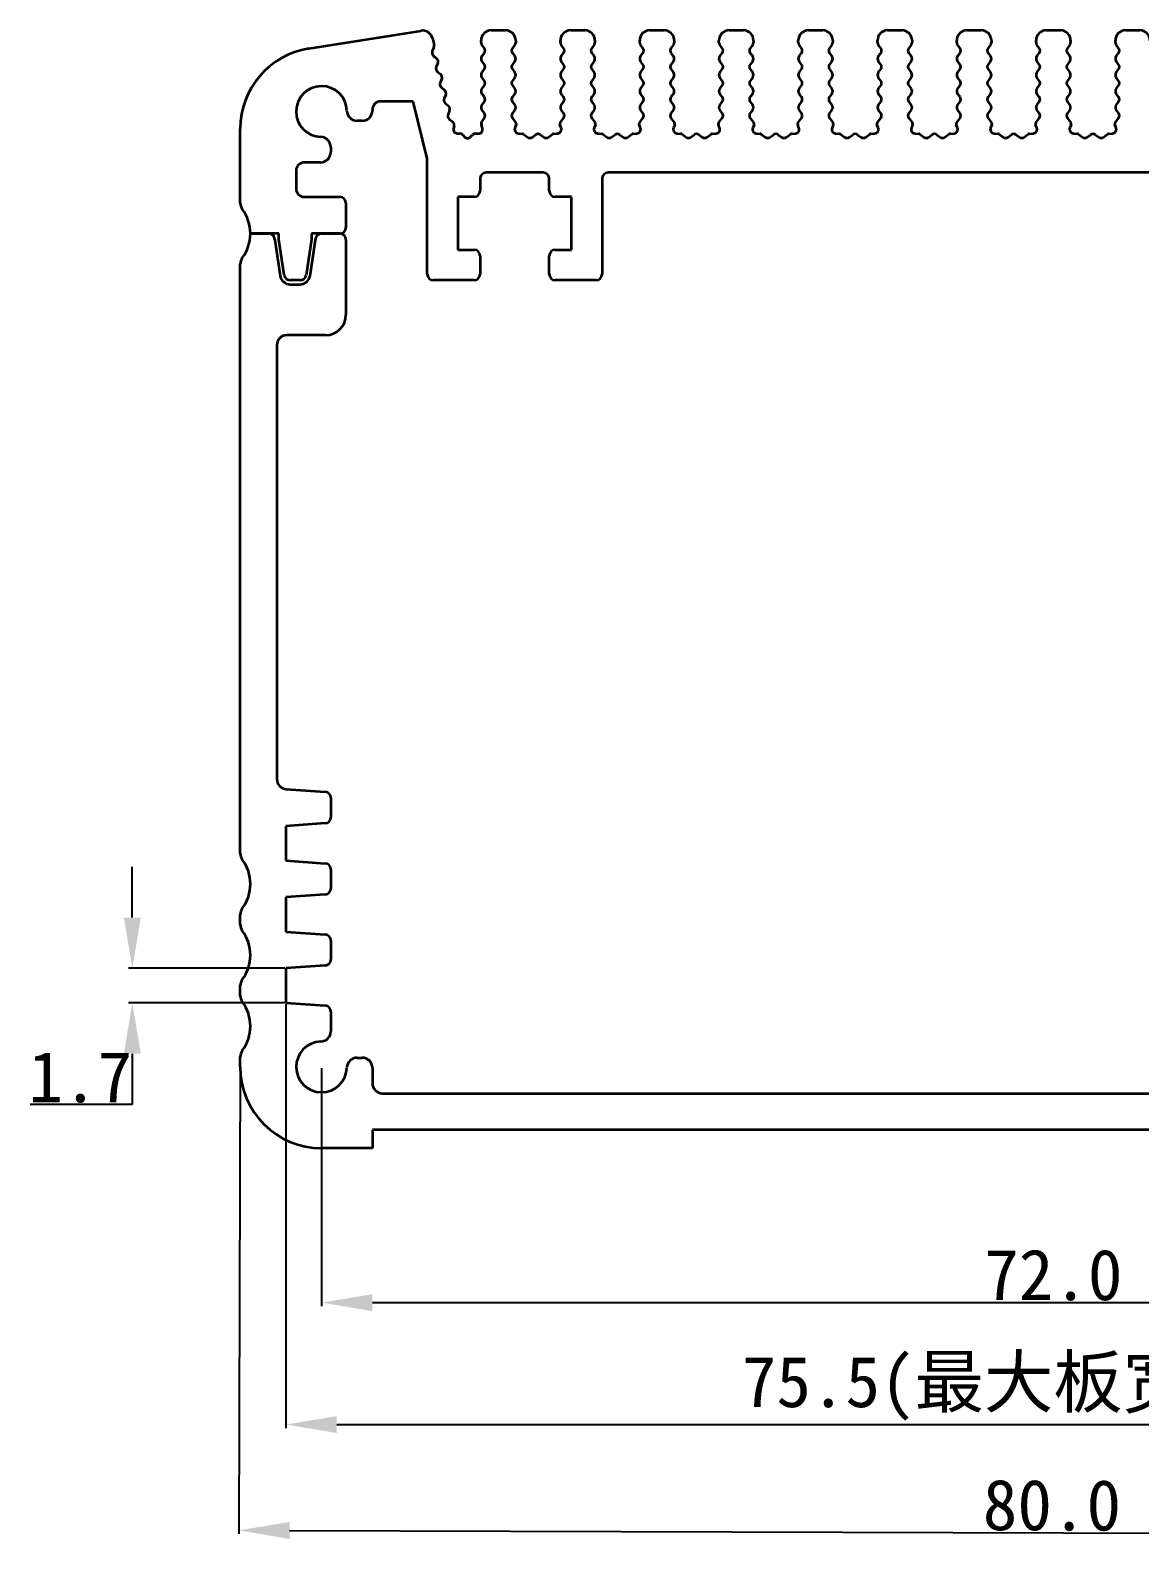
# Model space of a CAD drawing. Header units: inches. Extents: x -10 to 98, y -19 to 61.
# Drawn here: x -10.3 to 44.2, y -19.5 to 55 of the extents above; entities that cross this region are included whole.
import ezdxf

# ---------------------------------------------------------------- set-up
doc = ezdxf.new("R2010")
doc.units = ezdxf.units.IN
doc.header["$MEASUREMENT"] = 0
doc.layers.add('1', color=30, linetype='Continuous')
doc.layers.add('Visible (ISO)', color=7, linetype='Continuous', lineweight=35)
doc.styles.get("Standard").update_dxf_attribs({"font": 'simhei.ttf'})
doc.dimstyles.get("Standard").update_dxf_attribs({"dimtxt": 2.5, "dimasz": 2.5, "dimexe": 0.18, "dimexo": 0.0625, "dimgap": 0.09, "dimtad": 1, "dimtoh": 1, "dimdec": 1, "dimzin": 0, "dimdsep": 46, "dimtxsty": 'Standard', "dimcen": 0.09, "dimadec": 0, "dimazin": 0, "dimtfac": 1, "dimtdec": 1, "dimtofl": 0, "dimtmove": 0, "dimatfit": 3, "dimfxl": 1, "dimtolj": 1, "dimtzin": 0, "dimarcsym": 0})

# ---------------------------------------------------------------- blocks, each defined once
blk = doc.blocks.new('*D5')
at = {"color": 0, "lineweight": -2}
for p, q in [((4, 3.938), (4, -7.777)), ((76, 3.938), (76, -7.777)), ((6.5, -7.597), (73.5, -7.597))]:
    blk.add_line(p, q, dxfattribs=at)
at = {"color": 0}
for points in [[(6.5, -7.181), (6.5, -8.014), (4, -7.597)], [(73.5, -7.181), (73.5, -8.014), (76, -7.597)]]:
    blk.add_solid(points, dxfattribs=at)
at = {"layer": 'Defpoints', "color": 0}
for p in [(4, 4), (76, 4), (76, -7.597)]:
    blk.add_point(p, dxfattribs=at)
at = {"color": 0, "insert": (40, -6.243), "char_height": 2.5, "attachment_point": 5}
blk.add_mtext('\\A1;72.0', dxfattribs=at)
blk = doc.blocks.new('*D6')
at = {"layer": '1', "color": 0, "lineweight": -2}
for p, q in [((2.25, 7.088), (2.25, -13.775)), ((77.75, 7.088), (77.75, -13.775)), ((4.75, -13.595), (75.25, -13.595))]:
    blk.add_line(p, q, dxfattribs=at)
at = {"layer": '1', "color": 0}
for points in [[(4.75, -13.179), (4.75, -14.012), (2.25, -13.595)], [(75.25, -13.179), (75.25, -14.012), (77.75, -13.595)]]:
    blk.add_solid(points, dxfattribs=at)
at = {"layer": 'Defpoints', "color": 0}
for p in [(2.25, 7.15), (77.75, 7.15), (77.75, -13.595)]:
    blk.add_point(p, dxfattribs=at)
at = {"layer": '1', "color": 0, "insert": (40, -11.82), "char_height": 2.5, "attachment_point": 5}
blk.add_mtext('\\A1;75.5(最大板宽74.9)', dxfattribs=at)
blk = doc.blocks.new('*D7')
at = {"color": 0, "lineweight": -2}
for p, q in [((0, 4.188), (-0.073, -18.979)), ((80, 3.938), (79.927, -19.229)), ((2.428, -18.807), (77.428, -19.041))]:
    blk.add_line(p, q, dxfattribs=at)
at = {"color": 0}
for points in [[(2.429, -18.39), (2.427, -19.224), (-0.072, -18.799)], [(77.429, -18.625), (77.427, -19.458), (79.928, -19.049)]]:
    blk.add_solid(points, dxfattribs=at)
at = {"layer": 'Defpoints', "color": 0}
for p in [(0, 4.25), (80, 4), (79.928, -19.049)]:
    blk.add_point(p, dxfattribs=at)
at = {"color": 0, "insert": (39.932, -17.57), "char_height": 2.5, "attachment_point": 5, "rotation": 359.82095}
blk.add_mtext('\\A1;80.0', dxfattribs=at)
blk = doc.blocks.new('*D8')
at = {"color": 0, "lineweight": -2}
for p, q in [((-5.309, 11.35), (-5.309, 13.85)), ((2.187, 8.85), (-5.489, 8.85)), ((2.187, 7.15), (-5.489, 7.15)), ((-5.309, 4.65), (-5.309, 2.15)), ((-5.309, 2.15), (-10.329, 2.15))]:
    blk.add_line(p, q, dxfattribs=at)
at = {"color": 0}
for points in [[(-5.726, 11.35), (-4.893, 11.35), (-5.309, 8.85)], [(-5.726, 4.65), (-4.893, 4.65), (-5.309, 7.15)]]:
    blk.add_solid(points, dxfattribs=at)
at = {"layer": 'Defpoints', "color": 0}
for p in [(2.25, 8.85), (-5.309, 7.15), (2.25, 7.15)]:
    blk.add_point(p, dxfattribs=at)
at = {"color": 0, "insert": (-7.864, 3.49), "char_height": 2.5, "attachment_point": 5}
blk.add_mtext('\\A1;1.7', dxfattribs=at)

msp = doc.modelspace()

# ---------------------------------------------------------------- linework, layer by layer
at = {"layer": 'Visible (ISO)'}
for p, q in [((3.374, 54.102), (8.893, 54.976)), ((9.457, 54.604), (9.537, 54.281)), ((11.85, 54.4), (11.85, 54.5)), ((12.35, 55), (13.05, 55)), ((13.55, 54.5), (13.55, 54.4)), ((15.75, 54.4), (15.75, 54.5)), ((16.25, 55), (16.95, 55)), ((17.45, 54.5), (17.45, 54.4)), ((19.65, 54.4), (19.65, 54.5)), ((20.15, 55), (20.85, 55)), ((21.35, 54.5), (21.35, 54.4)), ((23.55, 54.4), (23.55, 54.5)), ((24.05, 55), (24.75, 55)), ((25.25, 54.5), (25.25, 54.4)), ((27.45, 54.4), (27.45, 54.5)), ((27.95, 55), (28.65, 55)), ((29.15, 54.5), (29.15, 54.4)), ((31.35, 54.4), (31.35, 54.5)), ((31.85, 55), (32.55, 55)), ((33.05, 54.5), (33.05, 54.4)), ((35.25, 54.4), (35.25, 54.5)), ((35.75, 55), (36.45, 55)), ((36.95, 54.5), (36.95, 54.4)), ((39.15, 54.4), (39.15, 54.5)), ((39.65, 55), (40.35, 55)), ((40.85, 54.5), (40.85, 54.4)), ((43.05, 54.4), (43.05, 54.5)), ((43.55, 55), (44.25, 55)), ((9.527, 54.155), (9.449, 53.971)), ((9.508, 53.738), (9.663, 53.612)), ((12.01, 54.12), (11.89, 54.28)), ((11.89, 53.72), (12.01, 53.88)), ((13.51, 54.28), (13.39, 54.12)), ((13.39, 53.88), (13.51, 53.72)), ((15.91, 54.12), (15.79, 54.28)), ((15.79, 53.72), (15.91, 53.88)), ((17.41, 54.28), (17.29, 54.12)), ((17.29, 53.88), (17.41, 53.72)), ((19.81, 54.12), (19.69, 54.28)), ((19.69, 53.72), (19.81, 53.88)), ((21.31, 54.28), (21.19, 54.12)), ((21.19, 53.88), (21.31, 53.72)), ((23.71, 54.12), (23.59, 54.28)), ((23.59, 53.72), (23.71, 53.88)), ((25.21, 54.28), (25.09, 54.12)), ((25.09, 53.88), (25.21, 53.72)), ((27.61, 54.12), (27.49, 54.28)), ((27.49, 53.72), (27.61, 53.88)), ((29.11, 54.28), (28.99, 54.12)), ((28.99, 53.88), (29.11, 53.72)), ((31.51, 54.12), (31.39, 54.28)), ((31.39, 53.72), (31.51, 53.88)), ((33.01, 54.28), (32.89, 54.12)), ((32.89, 53.88), (33.01, 53.72)), ((35.41, 54.12), (35.29, 54.28)), ((35.29, 53.72), (35.41, 53.88)), ((36.91, 54.28), (36.79, 54.12)), ((36.79, 53.88), (36.91, 53.72)), ((39.31, 54.12), (39.19, 54.28)), ((39.19, 53.72), (39.31, 53.88)), ((40.81, 54.28), (40.69, 54.12)), ((40.69, 53.88), (40.81, 53.72)), ((43.21, 54.12), (43.09, 54.28)), ((43.09, 53.72), (43.21, 53.88)), ((9.721, 53.379), (9.643, 53.195)), ((9.701, 52.962), (9.856, 52.835)), ((12.01, 53.32), (11.89, 53.48)), ((11.89, 52.92), (12.01, 53.08)), ((13.51, 53.48), (13.39, 53.32)), ((13.39, 53.08), (13.51, 52.92)), ((15.91, 53.32), (15.79, 53.48)), ((15.79, 52.92), (15.91, 53.08)), ((17.41, 53.48), (17.29, 53.32)), ((17.29, 53.08), (17.41, 52.92)), ((19.81, 53.32), (19.69, 53.48)), ((19.69, 52.92), (19.81, 53.08)), ((21.31, 53.48), (21.19, 53.32)), ((21.19, 53.08), (21.31, 52.92)), ((23.71, 53.32), (23.59, 53.48)), ((23.59, 52.92), (23.71, 53.08)), ((25.21, 53.48), (25.09, 53.32)), ((25.09, 53.08), (25.21, 52.92)), ((27.61, 53.32), (27.49, 53.48)), ((27.49, 52.92), (27.61, 53.08)), ((29.11, 53.48), (28.99, 53.32)), ((28.99, 53.08), (29.11, 52.92)), ((31.51, 53.32), (31.39, 53.48)), ((31.39, 52.92), (31.51, 53.08)), ((33.01, 53.48), (32.89, 53.32)), ((32.89, 53.08), (33.01, 52.92)), ((35.41, 53.32), (35.29, 53.48)), ((35.29, 52.92), (35.41, 53.08)), ((36.91, 53.48), (36.79, 53.32)), ((36.79, 53.08), (36.91, 52.92)), ((39.31, 53.32), (39.19, 53.48)), ((39.19, 52.92), (39.31, 53.08)), ((40.81, 53.48), (40.69, 53.32)), ((40.69, 53.08), (40.81, 52.92)), ((43.21, 53.32), (43.09, 53.48)), ((43.09, 52.92), (43.21, 53.08)), ((9.914, 52.603), (9.837, 52.418)), ((9.895, 52.185), (10.05, 52.059)), ((12.01, 52.52), (11.89, 52.68)), ((11.89, 52.12), (12.01, 52.28)), ((13.51, 52.68), (13.39, 52.52)), ((13.39, 52.28), (13.51, 52.12)), ((15.91, 52.52), (15.79, 52.68)), ((15.79, 52.12), (15.91, 52.28)), ((17.41, 52.68), (17.29, 52.52)), ((17.29, 52.28), (17.41, 52.12)), ((19.81, 52.52), (19.69, 52.68)), ((19.69, 52.12), (19.81, 52.28)), ((21.31, 52.68), (21.19, 52.52)), ((21.19, 52.28), (21.31, 52.12)), ((23.71, 52.52), (23.59, 52.68)), ((23.59, 52.12), (23.71, 52.28)), ((25.21, 52.68), (25.09, 52.52)), ((25.09, 52.28), (25.21, 52.12)), ((27.61, 52.52), (27.49, 52.68)), ((27.49, 52.12), (27.61, 52.28)), ((29.11, 52.68), (28.99, 52.52)), ((28.99, 52.28), (29.11, 52.12)), ((31.51, 52.52), (31.39, 52.68)), ((31.39, 52.12), (31.51, 52.28)), ((33.01, 52.68), (32.89, 52.52)), ((32.89, 52.28), (33.01, 52.12)), ((35.41, 52.52), (35.29, 52.68)), ((35.29, 52.12), (35.41, 52.28)), ((36.91, 52.68), (36.79, 52.52)), ((36.79, 52.28), (36.91, 52.12)), ((39.31, 52.52), (39.19, 52.68)), ((39.19, 52.12), (39.31, 52.28)), ((40.81, 52.68), (40.69, 52.52)), ((40.69, 52.28), (40.81, 52.12)), ((43.21, 52.52), (43.09, 52.68)), ((43.09, 52.12), (43.21, 52.28)), ((8.5, 51.5), (6.9, 51.5)), ((9.2, 48.692), (8.5, 51.5)), ((10.108, 51.826), (10.03, 51.642)), ((10.088, 51.409), (10.243, 51.283)), ((12.01, 51.72), (11.89, 51.88)), ((11.89, 51.32), (12.01, 51.48)), ((13.51, 51.88), (13.39, 51.72)), ((13.39, 51.48), (13.51, 51.32)), ((15.91, 51.72), (15.79, 51.88)), ((15.79, 51.32), (15.91, 51.48)), ((17.41, 51.88), (17.29, 51.72)), ((17.29, 51.48), (17.41, 51.32)), ((19.81, 51.72), (19.69, 51.88)), ((19.69, 51.32), (19.81, 51.48)), ((21.31, 51.88), (21.19, 51.72)), ((21.19, 51.48), (21.31, 51.32)), ((23.71, 51.72), (23.59, 51.88)), ((23.59, 51.32), (23.71, 51.48)), ((25.21, 51.88), (25.09, 51.72)), ((25.09, 51.48), (25.21, 51.32)), ((27.61, 51.72), (27.49, 51.88)), ((27.49, 51.32), (27.61, 51.48)), ((29.11, 51.88), (28.99, 51.72)), ((28.99, 51.48), (29.11, 51.32)), ((31.51, 51.72), (31.39, 51.88)), ((31.39, 51.32), (31.51, 51.48)), ((33.01, 51.88), (32.89, 51.72)), ((32.89, 51.48), (33.01, 51.32)), ((35.41, 51.72), (35.29, 51.88)), ((35.29, 51.32), (35.41, 51.48)), ((36.91, 51.88), (36.79, 51.72)), ((36.79, 51.48), (36.91, 51.32)), ((39.31, 51.72), (39.19, 51.88)), ((39.19, 51.32), (39.31, 51.48)), ((40.81, 51.88), (40.69, 51.72)), ((40.69, 51.48), (40.81, 51.32)), ((43.21, 51.72), (43.09, 51.88)), ((43.09, 51.32), (43.21, 51.48)), ((6.5, 51.1), (6.5, 51.046)), ((10.301, 51.05), (10.224, 50.866)), ((10.282, 50.633), (10.455, 50.492)), ((12.01, 50.92), (11.89, 51.08)), ((11.895, 50.527), (12.01, 50.68)), ((13.51, 51.08), (13.39, 50.92)), ((13.39, 50.68), (13.565, 50.446)), ((15.735, 50.446), (15.91, 50.68)), ((15.91, 50.92), (15.79, 51.08)), ((17.41, 51.08), (17.29, 50.92)), ((17.29, 50.68), (17.465, 50.446)), ((19.635, 50.446), (19.81, 50.68)), ((19.81, 50.92), (19.69, 51.08)), ((21.31, 51.08), (21.19, 50.92)), ((21.19, 50.68), (21.365, 50.446)), ((23.535, 50.446), (23.71, 50.68)), ((23.71, 50.92), (23.59, 51.08)), ((25.21, 51.08), (25.09, 50.92)), ((25.09, 50.68), (25.265, 50.446)), ((27.435, 50.446), (27.61, 50.68)), ((27.61, 50.92), (27.49, 51.08)), ((29.11, 51.08), (28.99, 50.92)), ((28.99, 50.68), (29.165, 50.446)), ((31.335, 50.446), (31.51, 50.68)), ((31.51, 50.92), (31.39, 51.08)), ((33.01, 51.08), (32.89, 50.92)), ((32.89, 50.68), (33.065, 50.446)), ((35.235, 50.446), (35.41, 50.68)), ((35.41, 50.92), (35.29, 51.08)), ((36.91, 51.08), (36.79, 50.92)), ((36.79, 50.68), (36.965, 50.446)), ((39.135, 50.446), (39.31, 50.68)), ((39.31, 50.92), (39.19, 51.08)), ((40.81, 51.08), (40.69, 50.92)), ((40.69, 50.68), (40.865, 50.446)), ((43.035, 50.446), (43.21, 50.68)), ((43.21, 50.92), (43.09, 51.08)), ((0, 46.5), (0, 50.152)), ((6, 50.546), (5.749, 50.546)), ((10.523, 50.289), (10.495, 50.175)), ((10.691, 49.927), (10.802, 49.916)), ((11.568, 49.916), (11.72, 49.915)), ((11.914, 50.168), (11.863, 50.354)), ((13.577, 50.347), (13.515, 50.2)), ((13.683, 49.922), (13.882, 49.906)), ((15.418, 49.906), (15.617, 49.922)), ((15.785, 50.2), (15.723, 50.347)), ((17.477, 50.347), (17.415, 50.2)), ((17.583, 49.922), (17.782, 49.906)), ((19.318, 49.906), (19.517, 49.922)), ((19.685, 50.2), (19.623, 50.347)), ((21.377, 50.347), (21.315, 50.2)), ((21.483, 49.922), (21.682, 49.906)), ((23.218, 49.906), (23.417, 49.922)), ((23.585, 50.2), (23.523, 50.347)), ((25.277, 50.347), (25.215, 50.2)), ((25.383, 49.922), (25.582, 49.906)), ((27.118, 49.906), (27.317, 49.922)), ((27.485, 50.2), (27.423, 50.347)), ((29.177, 50.347), (29.115, 50.2)), ((29.283, 49.922), (29.482, 49.906)), ((31.018, 49.906), (31.217, 49.922)), ((31.385, 50.2), (31.323, 50.347)), ((33.077, 50.347), (33.015, 50.2)), ((33.183, 49.922), (33.382, 49.906)), ((34.918, 49.906), (35.117, 49.922)), ((35.285, 50.2), (35.223, 50.347)), ((36.977, 50.347), (36.915, 50.2)), ((37.083, 49.922), (37.282, 49.906)), ((38.818, 49.906), (39.017, 49.922)), ((39.185, 50.2), (39.123, 50.347)), ((40.877, 50.347), (40.815, 50.2)), ((40.983, 49.922), (41.182, 49.906)), ((42.718, 49.906), (42.917, 49.922)), ((43.085, 50.2), (43.023, 50.347)), ((4.45, 49.251), (4.45, 49)), ((10.951, 49.852), (11.038, 49.758)), ((11.332, 49.758), (11.419, 49.852)), ((13.934, 49.887), (14.13, 49.74)), ((14.37, 49.74), (14.53, 49.86)), ((14.77, 49.86), (14.93, 49.74)), ((15.17, 49.74), (15.366, 49.887)), ((17.834, 49.887), (18.03, 49.74)), ((18.27, 49.74), (18.43, 49.86)), ((18.67, 49.86), (18.83, 49.74)), ((19.07, 49.74), (19.266, 49.887)), ((21.734, 49.887), (21.93, 49.74)), ((22.17, 49.74), (22.33, 49.86)), ((22.57, 49.86), (22.73, 49.74)), ((22.97, 49.74), (23.166, 49.887)), ((25.634, 49.887), (25.83, 49.74)), ((26.07, 49.74), (26.23, 49.86)), ((26.47, 49.86), (26.63, 49.74)), ((26.87, 49.74), (27.066, 49.887)), ((29.534, 49.887), (29.73, 49.74)), ((29.97, 49.74), (30.13, 49.86)), ((30.37, 49.86), (30.53, 49.74)), ((30.77, 49.74), (30.966, 49.887)), ((33.434, 49.887), (33.63, 49.74)), ((33.87, 49.74), (34.03, 49.86)), ((34.27, 49.86), (34.43, 49.74)), ((34.67, 49.74), (34.866, 49.887)), ((37.334, 49.887), (37.53, 49.74)), ((37.77, 49.74), (37.93, 49.86)), ((38.17, 49.86), (38.33, 49.74)), ((38.57, 49.74), (38.766, 49.887)), ((41.234, 49.887), (41.43, 49.74)), ((41.67, 49.74), (41.83, 49.86)), ((42.07, 49.86), (42.23, 49.74)), ((42.47, 49.74), (42.666, 49.887)), ((3.95, 48.5), (3.15, 48.5)), ((9.2, 43), (9.2, 48.692)), ((2.75, 48.1), (2.75, 47.2)), ((11.8, 47.7), (11.8, 47.1)), ((14.9, 48), (12.1, 48)), ((15.2, 47.1), (15.2, 47.7)), ((17.8, 47.7), (17.8, 43)), ((61.9, 48), (18.1, 48)), ((3.15, 46.8), (4.9, 46.8)), ((5.2, 46.5), (5.2, 45.3)), ((11.5, 46.8), (10.7, 46.8)), ((10.7, 46.8), (10.7, 44.2)), ((16.3, 46.8), (15.5, 46.8)), ((16.3, 44.2), (16.3, 46.8)), ((1.9, 45), (0.5, 45)), ((0.5, 45), (1.4, 45)), ((1.7, 44.7), (1.7, 44.685)), ((1.7, 44.685), (1.964, 42.926)), ((1.9, 44.7), (1.9, 45)), ((2.162, 42.955), (1.9, 44.7)), ((3.5, 44.7), (3.238, 42.955)), ((3.436, 42.926), (3.7, 44.685)), ((4.9, 45), (3.5, 45)), ((3.5, 45), (3.5, 44.7)), ((3.7, 44.685), (3.7, 44.7)), ((4, 45), (4.9, 45)), ((5.2, 44.7), (5.2, 41)), ((10.7, 44.2), (11.5, 44.2)), ((15.5, 44.2), (16.3, 44.2)), ((0, 14.5), (0, 43.5)), ((11.8, 43.9), (11.8, 43)), ((15.2, 43), (15.2, 43.9)), ((2.942, 42.7), (2.458, 42.7)), ((2.458, 42.5), (2.942, 42.5)), ((11.5, 42.7), (9.5, 42.7)), ((17.5, 42.7), (15.5, 42.7)), ((1.8, 39.5), (1.8, 18.165)), ((4.2, 40), (2.3, 40)), ((2.265, 17.666), (4.175, 17.533)), ((4.454, 17.234), (4.454, 16.284)), ((4.175, 15.985), (2.25, 15.85)), ((2.25, 15.85), (2.25, 14.15)), ((2.25, 14.15), (4.175, 14.015)), ((4.454, 13.716), (4.454, 12.784)), ((4.175, 12.485), (2.25, 12.35)), ((2.25, 12.35), (2.25, 10.65)), ((0, 11), (0, 11.5)), ((2.25, 10.65), (4.175, 10.515)), ((4.454, 10.216), (4.454, 9.284)), ((4.175, 8.985), (2.25, 8.85)), ((2.25, 8.85), (2.25, 7.15)), ((0, 7.5), (0, 8)), ((2.25, 7.15), (4.175, 7.015)), ((4.454, 6.716), (4.454, 5.749)), ((0, 4), (0, 4.5)), ((5.749, 4.454), (6, 4.454)), ((6.5, 3.954), (6.5, 3.2)), ((7, 2.7), (73, 2.7)), ((73.5, 0.9), (6.5, 0.9)), ((6.5, 0.9), (6.5, 0)), ((6.5, 0), (4, 0))]:
    msp.add_line(p, q, dxfattribs=at)
for centre, radius, start, end in [((8.971, 54.483), 0.5, 14, 99), ((12.35, 54.5), 0.5, 90, 180), ((12.05, 54.4), 0.2, 180, 216.8699), ((13.05, 54.5), 0.5, 0, 90), ((13.35, 54.4), 0.2, 323.1301, 0), ((16.25, 54.5), 0.5, 90, 180), ((15.95, 54.4), 0.2, 180, 216.8699), ((16.95, 54.5), 0.5, 0, 90), ((17.25, 54.4), 0.2, 323.1301, 0), ((20.15, 54.5), 0.5, 90, 180), ((19.85, 54.4), 0.2, 180, 216.8699), ((20.85, 54.5), 0.5, 0, 90), ((21.15, 54.4), 0.2, 323.1301, 0), ((24.05, 54.5), 0.5, 90, 180), ((23.75, 54.4), 0.2, 180, 216.8699), ((24.75, 54.5), 0.5, 0, 90), ((25.05, 54.4), 0.2, 323.1301, 0), ((27.95, 54.5), 0.5, 90, 180), ((27.65, 54.4), 0.2, 180, 216.8699), ((28.65, 54.5), 0.5, 360, 90), ((28.95, 54.4), 0.2, 323.1301, 0), ((31.85, 54.5), 0.5, 90, 180), ((31.55, 54.4), 0.2, 180, 216.8699), ((32.55, 54.5), 0.5, 0, 90), ((32.85, 54.4), 0.2, 323.1301, 0), ((35.75, 54.5), 0.5, 90, 180), ((35.45, 54.4), 0.2, 180, 216.8699), ((36.45, 54.5), 0.5, 0, 90), ((36.75, 54.4), 0.2, 323.1301, 0), ((39.65, 54.5), 0.5, 90, 180), ((39.35, 54.4), 0.2, 180, 216.8699), ((40.35, 54.5), 0.5, 0, 90), ((40.65, 54.4), 0.2, 323.1301, 0), ((43.55, 54.5), 0.5, 90, 180), ((43.25, 54.4), 0.2, 180, 216.8699), ((44.25, 54.5), 0.5, 360, 90), ((4, 50.152), 4, 99, 180), ((9.634, 53.893), 0.2, 157.1301, 230.8699), ((9.343, 54.233), 0.2, 337.1301, 14), ((9.536, 53.457), 0.2, 337.1301, 50.8699), ((12.05, 53.6), 0.2, 143.1301, 216.8699), ((11.85, 54), 0.2, 323.1301, 36.8699), ((13.55, 54), 0.2, 143.1301, 216.8699), ((13.35, 53.6), 0.2, 323.1301, 36.8699), ((15.95, 53.6), 0.2, 143.1301, 216.8699), ((15.75, 54), 0.2, 323.1301, 36.8699), ((17.45, 54), 0.2, 143.1301, 216.8699), ((17.25, 53.6), 0.2, 323.1301, 36.8699), ((19.85, 53.6), 0.2, 143.1301, 216.8699), ((19.65, 54), 0.2, 323.1301, 36.8699), ((21.35, 54), 0.2, 143.1301, 216.8699), ((21.15, 53.6), 0.2, 323.1301, 36.8699), ((23.75, 53.6), 0.2, 143.1301, 216.8699), ((23.55, 54), 0.2, 323.1301, 36.8699), ((25.25, 54), 0.2, 143.1301, 216.8699), ((25.05, 53.6), 0.2, 323.1301, 36.8699), ((27.65, 53.6), 0.2, 143.1301, 216.8699), ((27.45, 54), 0.2, 323.1301, 36.8699), ((29.15, 54), 0.2, 143.1301, 216.8699), ((28.95, 53.6), 0.2, 323.1301, 36.8699), ((31.55, 53.6), 0.2, 143.1301, 216.8699), ((31.35, 54), 0.2, 323.1301, 36.8699), ((33.05, 54), 0.2, 143.1301, 216.8699), ((32.85, 53.6), 0.2, 323.1301, 36.8699), ((35.45, 53.6), 0.2, 143.1301, 216.8699), ((35.25, 54), 0.2, 323.1301, 36.8699), ((36.95, 54), 0.2, 143.1301, 216.8699), ((36.75, 53.6), 0.2, 323.1301, 36.8699), ((39.35, 53.6), 0.2, 143.1301, 216.8699), ((39.15, 54), 0.2, 323.1301, 36.8699), ((40.85, 54), 0.2, 143.1301, 216.8699), ((40.65, 53.6), 0.2, 323.1301, 36.8699), ((43.25, 53.6), 0.2, 143.1301, 216.8699), ((43.05, 54), 0.2, 323.1301, 36.8699), ((9.827, 53.117), 0.2, 157.1301, 230.8699), ((12.05, 52.8), 0.2, 143.1301, 216.8699), ((11.85, 53.2), 0.2, 323.1301, 36.8699), ((13.55, 53.2), 0.2, 143.1301, 216.8699), ((13.35, 52.8), 0.2, 323.1301, 36.8699), ((15.95, 52.8), 0.2, 143.1301, 216.8699), ((15.75, 53.2), 0.2, 323.1301, 36.8699), ((17.45, 53.2), 0.2, 143.1301, 216.8699), ((17.25, 52.8), 0.2, 323.1301, 36.8699), ((19.85, 52.8), 0.2, 143.1301, 216.8699), ((19.65, 53.2), 0.2, 323.1301, 36.8699), ((21.35, 53.2), 0.2, 143.1301, 216.8699), ((21.15, 52.8), 0.2, 323.1301, 36.8699), ((23.75, 52.8), 0.2, 143.1301, 216.8699), ((23.55, 53.2), 0.2, 323.1301, 36.8699), ((25.25, 53.2), 0.2, 143.1301, 216.8699), ((25.05, 52.8), 0.2, 323.1301, 36.8699), ((27.65, 52.8), 0.2, 143.1301, 216.8699), ((27.45, 53.2), 0.2, 323.1301, 36.8699), ((29.15, 53.2), 0.2, 143.1301, 216.8699), ((28.95, 52.8), 0.2, 323.1301, 36.8699), ((31.55, 52.8), 0.2, 143.1301, 216.8699), ((31.35, 53.2), 0.2, 323.1301, 36.8699), ((33.05, 53.2), 0.2, 143.1301, 216.8699), ((32.85, 52.8), 0.2, 323.1301, 36.8699), ((35.45, 52.8), 0.2, 143.1301, 216.8699), ((35.25, 53.2), 0.2, 323.1301, 36.8699), ((36.95, 53.2), 0.2, 143.1301, 216.8699), ((36.75, 52.8), 0.2, 323.1301, 36.8699), ((39.35, 52.8), 0.2, 143.1301, 216.8699), ((39.15, 53.2), 0.2, 323.1301, 36.8699), ((40.85, 53.2), 0.2, 143.1301, 216.8699), ((40.65, 52.8), 0.2, 323.1301, 36.8699), ((43.25, 52.8), 0.2, 143.1301, 216.8699), ((43.05, 53.2), 0.2, 323.1301, 36.8699), ((4, 51), 1.25, 1.51246, 268.36275), ((10.021, 52.341), 0.2, 157.1301, 230.8699), ((9.73, 52.68), 0.2, 337.1301, 50.8699), ((11.85, 52.4), 0.2, 323.1301, 36.8699), ((13.55, 52.4), 0.2, 143.1301, 216.8699), ((15.75, 52.4), 0.2, 323.1301, 36.8699), ((17.45, 52.4), 0.2, 143.1301, 216.8699), ((19.65, 52.4), 0.2, 323.1301, 36.8699), ((21.35, 52.4), 0.2, 143.1301, 216.8699), ((23.55, 52.4), 0.2, 323.1301, 36.8699), ((25.25, 52.4), 0.2, 143.1301, 216.8699), ((27.45, 52.4), 0.2, 323.1301, 36.8699), ((29.15, 52.4), 0.2, 143.1301, 216.8699), ((31.35, 52.4), 0.2, 323.1301, 36.8699), ((33.05, 52.4), 0.2, 143.1301, 216.8699), ((35.25, 52.4), 0.2, 323.1301, 36.8699), ((36.95, 52.4), 0.2, 143.1301, 216.8699), ((39.15, 52.4), 0.2, 323.1301, 36.8699), ((40.85, 52.4), 0.2, 143.1301, 216.8699), ((43.05, 52.4), 0.2, 323.1301, 36.8699), ((6.9, 51.1), 0.4, 90, 180), ((10.214, 51.564), 0.2, 157.1301, 230.8699), ((9.924, 51.904), 0.2, 337.1301, 50.8699), ((12.05, 52), 0.2, 143.1301, 216.8699), ((11.85, 51.6), 0.2, 323.1301, 36.8699), ((13.55, 51.6), 0.2, 143.1301, 216.8699), ((13.35, 52), 0.2, 323.1301, 36.8699), ((15.95, 52), 0.2, 143.1301, 216.8699), ((15.75, 51.6), 0.2, 323.1301, 36.8699), ((17.45, 51.6), 0.2, 143.1301, 216.8699), ((17.25, 52), 0.2, 323.1301, 36.8699), ((19.85, 52), 0.2, 143.1301, 216.8699), ((19.65, 51.6), 0.2, 323.1301, 36.8699), ((21.35, 51.6), 0.2, 143.1301, 216.8699), ((21.15, 52), 0.2, 323.1301, 36.8699), ((23.75, 52), 0.2, 143.1301, 216.8699), ((23.55, 51.6), 0.2, 323.1301, 36.8699), ((25.25, 51.6), 0.2, 143.1301, 216.8699), ((25.05, 52), 0.2, 323.1301, 36.8699), ((27.65, 52), 0.2, 143.1301, 216.8699), ((27.45, 51.6), 0.2, 323.1301, 36.8699), ((29.15, 51.6), 0.2, 143.1301, 216.8699), ((28.95, 52), 0.2, 323.1301, 36.8699), ((31.55, 52), 0.2, 143.1301, 216.8699), ((31.35, 51.6), 0.2, 323.1301, 36.8699), ((33.05, 51.6), 0.2, 143.1301, 216.8699), ((32.85, 52), 0.2, 323.1301, 36.8699), ((35.45, 52), 0.2, 143.1301, 216.8699), ((35.25, 51.6), 0.2, 323.1301, 36.8699), ((36.95, 51.6), 0.2, 143.1301, 216.8699), ((36.75, 52), 0.2, 323.1301, 36.8699), ((39.35, 52), 0.2, 143.1301, 216.8699), ((39.15, 51.6), 0.2, 323.1301, 36.8699), ((40.85, 51.6), 0.2, 143.1301, 216.8699), ((40.65, 52), 0.2, 323.1301, 36.8699), ((43.25, 52), 0.2, 143.1301, 216.8699), ((43.05, 51.6), 0.2, 323.1301, 36.8699), ((5.749, 51.046), 0.5, 181.51246, 270), ((6, 51.046), 0.5, 270, 360), ((10.408, 50.788), 0.2, 157.1301, 230.8699), ((10.117, 51.128), 0.2, 337.1301, 50.8699), ((12.05, 51.2), 0.2, 143.1301, 216.8699), ((11.85, 50.8), 0.2, 323.1301, 36.8699), ((13.55, 50.8), 0.2, 143.1301, 216.8699), ((13.35, 51.2), 0.2, 323.1301, 36.8699), ((15.95, 51.2), 0.2, 143.1301, 216.8699), ((15.75, 50.8), 0.2, 323.1301, 36.8699), ((17.45, 50.8), 0.2, 143.1301, 216.8699), ((17.25, 51.2), 0.2, 323.1301, 36.8699), ((19.85, 51.2), 0.2, 143.1301, 216.8699), ((19.65, 50.8), 0.2, 323.1301, 36.8699), ((21.35, 50.8), 0.2, 143.1301, 216.8699), ((21.15, 51.2), 0.2, 323.1301, 36.8699), ((23.75, 51.2), 0.2, 143.1301, 216.8699), ((23.55, 50.8), 0.2, 323.1301, 36.8699), ((25.25, 50.8), 0.2, 143.1301, 216.8699), ((25.05, 51.2), 0.2, 323.1301, 36.8699), ((27.65, 51.2), 0.2, 143.1301, 216.8699), ((27.45, 50.8), 0.2, 323.1301, 36.8699), ((29.15, 50.8), 0.2, 143.1301, 216.8699), ((28.95, 51.2), 0.2, 323.1301, 36.8699), ((31.55, 51.2), 0.2, 143.1301, 216.8699), ((31.35, 50.8), 0.2, 323.1301, 36.8699), ((33.05, 50.8), 0.2, 143.1301, 216.8699), ((32.85, 51.2), 0.2, 323.1301, 36.8699), ((35.45, 51.2), 0.2, 143.1301, 216.8699), ((35.25, 50.8), 0.2, 323.1301, 36.8699), ((36.95, 50.8), 0.2, 143.1301, 216.8699), ((36.75, 51.2), 0.2, 323.1301, 36.8699), ((39.35, 51.2), 0.2, 143.1301, 216.8699), ((39.15, 50.8), 0.2, 323.1301, 36.8699), ((40.85, 50.8), 0.2, 143.1301, 216.8699), ((40.65, 51.2), 0.2, 323.1301, 36.8699), ((43.25, 51.2), 0.2, 143.1301, 216.8699), ((43.05, 50.8), 0.2, 323.1301, 36.8699), ((10.329, 50.337), 0.2, 346.22719, 50.8699), ((10.689, 50.127), 0.2, 166.22719, 270.45882), ((10.804, 49.716), 0.2, 42.88248, 90.45882), ((11.566, 49.716), 0.2, 89.54118, 137.11752), ((11.721, 50.115), 0.2, 269.54118, 15.45882), ((12.055, 50.407), 0.2, 143.1301, 195.45882), ((13.699, 50.122), 0.2, 156.89322, 265.41651), ((13.485, 50.386), 0.1, 336.89322, 36.8699), ((13.874, 49.807), 0.1, 53.1301, 85.41651), ((14.65, 49.7), 0.2, 53.1301, 126.8699), ((15.426, 49.807), 0.1, 94.58349, 126.8699), ((15.601, 50.122), 0.2, 274.58349, 23.10678), ((15.815, 50.386), 0.1, 143.1301, 203.10678), ((17.599, 50.122), 0.2, 156.89322, 265.41651), ((17.385, 50.386), 0.1, 336.89322, 36.8699), ((17.774, 49.807), 0.1, 53.1301, 85.41651), ((18.55, 49.7), 0.2, 53.1301, 126.8699), ((19.326, 49.807), 0.1, 94.58349, 126.8699), ((19.501, 50.122), 0.2, 274.58349, 23.10678), ((19.715, 50.386), 0.1, 143.1301, 203.10678), ((21.499, 50.122), 0.2, 156.89322, 265.41651), ((21.285, 50.386), 0.1, 336.89322, 36.8699), ((21.674, 49.807), 0.1, 53.1301, 85.41651), ((22.45, 49.7), 0.2, 53.1301, 126.8699), ((23.226, 49.807), 0.1, 94.58349, 126.8699), ((23.401, 50.122), 0.2, 274.58349, 23.10678), ((23.615, 50.386), 0.1, 143.1301, 203.10678), ((25.399, 50.122), 0.2, 156.89322, 265.41651), ((25.185, 50.386), 0.1, 336.89322, 36.8699), ((25.574, 49.807), 0.1, 53.1301, 85.41651), ((26.35, 49.7), 0.2, 53.1301, 126.8699), ((27.126, 49.807), 0.1, 94.58349, 126.8699), ((27.301, 50.122), 0.2, 274.58349, 23.10678), ((27.515, 50.386), 0.1, 143.1301, 203.10678), ((29.299, 50.122), 0.2, 156.89322, 265.41651), ((29.085, 50.386), 0.1, 336.89322, 36.8699), ((29.474, 49.807), 0.1, 53.1301, 85.41651), ((30.25, 49.7), 0.2, 53.1301, 126.8699), ((31.026, 49.807), 0.1, 94.58349, 126.8699), ((31.201, 50.122), 0.2, 274.58349, 23.10678), ((31.415, 50.386), 0.1, 143.1301, 203.10678), ((33.199, 50.122), 0.2, 156.89322, 265.41651), ((32.985, 50.386), 0.1, 336.89322, 36.8699), ((33.374, 49.807), 0.1, 53.1301, 85.41651), ((34.15, 49.7), 0.2, 53.1301, 126.8699), ((34.926, 49.807), 0.1, 94.58349, 126.8699), ((35.101, 50.122), 0.2, 274.58349, 23.10678), ((35.315, 50.386), 0.1, 143.1301, 203.10678), ((37.099, 50.122), 0.2, 156.89322, 265.41651), ((36.885, 50.386), 0.1, 336.89322, 36.8699), ((37.274, 49.807), 0.1, 53.1301, 85.41651), ((38.05, 49.7), 0.2, 53.1301, 126.8699), ((38.826, 49.807), 0.1, 94.58349, 126.8699), ((39.001, 50.122), 0.2, 274.58349, 23.10678), ((39.215, 50.386), 0.1, 143.1301, 203.10678), ((40.999, 50.122), 0.2, 156.89322, 265.41651), ((40.785, 50.386), 0.1, 336.89322, 36.8699), ((41.174, 49.807), 0.1, 53.1301, 85.41651), ((41.95, 49.7), 0.2, 53.1301, 126.8699), ((42.726, 49.807), 0.1, 94.58349, 126.8699), ((42.901, 50.122), 0.2, 274.58349, 23.10678), ((43.115, 50.386), 0.1, 143.1301, 203.10678), ((3.95, 49.251), 0.5, 0, 88.36275), ((11.185, 49.894), 0.2, 222.88248, 317.11752), ((14.25, 49.9), 0.2, 233.1301, 306.8699), ((15.05, 49.9), 0.2, 233.1301, 306.8699), ((18.15, 49.9), 0.2, 233.1301, 306.8699), ((18.95, 49.9), 0.2, 233.1301, 306.8699), ((22.05, 49.9), 0.2, 233.1301, 306.8699), ((22.85, 49.9), 0.2, 233.1301, 306.8699), ((25.95, 49.9), 0.2, 233.1301, 306.8699), ((26.75, 49.9), 0.2, 233.1301, 306.8699), ((29.85, 49.9), 0.2, 233.1301, 306.8699), ((30.65, 49.9), 0.2, 233.1301, 306.8699), ((33.75, 49.9), 0.2, 233.1301, 306.8699), ((34.55, 49.9), 0.2, 233.1301, 306.8699), ((37.65, 49.9), 0.2, 233.1301, 306.8699), ((38.45, 49.9), 0.2, 233.1301, 306.8699), ((41.55, 49.9), 0.2, 233.1301, 306.8699), ((42.35, 49.9), 0.2, 233.1301, 306.8699), ((3.15, 48.1), 0.4, 90, 180), ((3.95, 49), 0.5, 270, 0), ((12.1, 47.7), 0.3, 90, 180), ((14.9, 47.7), 0.3, 0, 90), ((18.1, 47.7), 0.3, 90, 180), ((3.15, 47.2), 0.4, 180, 270), ((11.5, 47.1), 0.3, 270, 0), ((15.5, 47.1), 0.3, 180, 270), ((0.5, 46.5), 0.5, 180, 216.8699), ((-1.5, 45), 2, 360, 36.8699), ((4.9, 46.5), 0.3, 360, 90), ((-1.5, 45), 2, 323.1301, 0), ((1.4, 44.7), 0.3, 360, 90), ((4, 44.7), 0.3, 90, 180), ((4.9, 45.3), 0.3, 270, 0), ((4.9, 44.7), 0.3, 0, 90), ((11.5, 43.9), 0.3, 0, 90), ((15.5, 43.9), 0.3, 90, 180), ((0.5, 43.5), 0.5, 143.1301, 180), ((2.458, 43), 0.5, 188.53077, 270), ((2.458, 43), 0.3, 188.53077, 270), ((2.942, 43), 0.3, 270, 351.46923), ((2.942, 43), 0.5, 270, 351.46923), ((9.5, 43), 0.3, 180, 270), ((11.5, 43), 0.3, 270, 0), ((15.5, 43), 0.3, 180, 270), ((17.5, 43), 0.3, 270, 0), ((4.2, 41), 1, 270, 360), ((2.3, 39.5), 0.5, 90, 180), ((2.3, 18.165), 0.5, 180.00351, 266.00351), ((4.154, 17.234), 0.3, 360, 86), ((4.154, 16.284), 0.3, 274, 0), ((0.5, 14.5), 0.5, 180, 216.8699), ((-1.5, 13), 2, 323.1301, 36.8699), ((4.154, 13.716), 0.3, 360, 86), ((4.154, 12.784), 0.3, 274, 0), ((0.5, 11.5), 0.5, 143.1301, 180), ((0.5, 11), 0.5, 180, 216.8699), ((-1.5, 9.5), 2, 323.1301, 36.8699), ((4.154, 10.216), 0.3, 360, 86), ((4.154, 9.284), 0.3, 274, 0), ((0.5, 8), 0.5, 143.1301, 180), ((0.5, 7.5), 0.5, 180, 216.8699), ((-1.5, 6), 2, 323.1301, 36.8699), ((4.154, 6.716), 0.3, 0, 86), ((4, 4), 1.25, 91.51246, 358.48754), ((3.954, 5.749), 0.5, 271.51246, 0), ((0.5, 4.5), 0.5, 143.1301, 180), ((4, 4), 4, 180, 270), ((5.749, 3.954), 0.5, 90, 178.48754), ((6, 3.954), 0.5, 360, 90), ((7, 3.2), 0.5, 180, 270)]:
    msp.add_arc(centre, radius, start, end, dxfattribs=at)

# ---------------------------------------------------------------- dimensions: what is measured, and where the dimension line sits
dim = msp.add_linear_dim(base=(-5.309, 7.15), p1=(2.25, 8.85), p2=(2.25, 7.15), angle=90, dimstyle='Standard')
dim.commit()
dim.dimension.update_dxf_attribs({"geometry": '*D8', "text_midpoint": (-7.864, 3.49)})
dim = msp.add_aligned_dim(p1=(0, 4.25), p2=(80, 4), distance=-23.049, dimstyle='Standard')
dim.commit()
dim.dimension.update_dxf_attribs({"geometry": '*D7', "text_midpoint": (39.932, -17.57)})
dim = msp.add_linear_dim(base=(76, -7.597), p1=(4, 4), p2=(76, 4), dimstyle='Standard')
dim.commit()
dim.dimension.update_dxf_attribs({"geometry": '*D5', "text_midpoint": (40, -6.243)})
at = {"layer": '1'}
dim = msp.add_linear_dim(base=(77.75, -13.595), p1=(2.25, 7.15), p2=(77.75, 7.15), angle=360, text='<>(最大板宽74.9)', dimstyle='Standard', dxfattribs=at)
dim.commit()
dim.dimension.update_dxf_attribs({"geometry": '*D6', "text_midpoint": (40, -11.82)})

doc.saveas('drawing.dxf')
